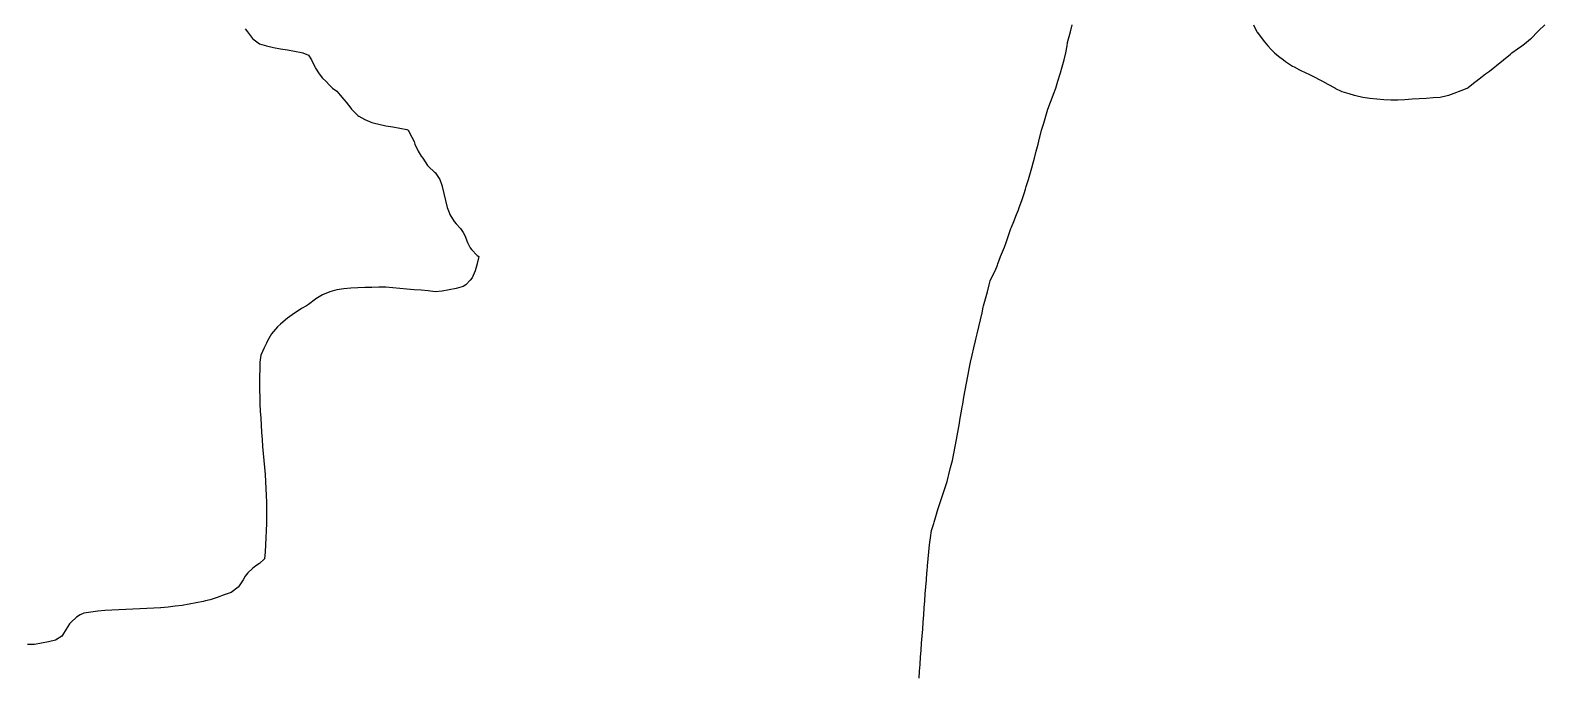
# Model space of a CAD drawing. Header units: inches. Extents: x -13671948.9 to -13671906.2, y 5686257.7 to 5686300.4.
# Drawn here: x -13671915.28 to -13671906.3, y 5686265.02 to 5686268.85 of the extents above; entities that cross this region are included whole.
import ezdxf

# ---------------------------------------------------------------- set-up
doc = ezdxf.new("R2010")
doc.units = ezdxf.units.IN
doc.header["$MEASUREMENT"] = 0

msp = doc.modelspace()

# ---------------------------------------------------------------- linework, layer by layer
for points in [[(-13671910.0071, 5686265.0012), (-13671910.0041, 5686265.0429), (-13671910.0012, 5686265.0819), (-13671910.001, 5686265.0846), (-13671909.998, 5686265.1263), (-13671909.9949, 5686265.168), (-13671909.9918, 5686265.2097), (-13671909.9887, 5686265.2513), (-13671909.9856, 5686265.293), (-13671909.9825, 5686265.3347), (-13671909.9794, 5686265.3764), (-13671909.9763, 5686265.4181), (-13671909.9732, 5686265.4598), (-13671909.9701, 5686265.5015), (-13671909.967, 5686265.5432), (-13671909.9637, 5686265.5849), (-13671909.9603, 5686265.6266), (-13671909.9595, 5686265.6359), (-13671909.9568, 5686265.6683), (-13671909.9533, 5686265.71), (-13671909.949, 5686265.7517), (-13671909.9445, 5686265.7934), (-13671909.9399, 5686265.8351), (-13671909.9325, 5686265.8768), (-13671909.9203, 5686265.9185), (-13671909.9178, 5686265.9268), (-13671909.9078, 5686265.9602), (-13671909.8949, 5686266.0019), (-13671909.8817, 5686266.0436), (-13671909.8761, 5686266.0608), (-13671909.8681, 5686266.0853), (-13671909.8543, 5686266.127), (-13671909.8411, 5686266.1687), (-13671909.8344, 5686266.1949), (-13671909.8305, 5686266.2104), (-13671909.8197, 5686266.2521), (-13671909.8088, 5686266.2938), (-13671909.7999, 5686266.3355), (-13671909.7928, 5686266.3754), (-13671909.7924, 5686266.3772), (-13671909.7849, 5686266.4188), (-13671909.7774, 5686266.4605), (-13671909.77, 5686266.5022), (-13671909.7627, 5686266.5439), (-13671909.7555, 5686266.5856), (-13671909.7511, 5686266.6112), (-13671909.7482, 5686266.6273), (-13671909.7405, 5686266.669), (-13671909.733, 5686266.7107), (-13671909.7257, 5686266.7524), (-13671909.7176, 5686266.7941), (-13671909.7096, 5686266.8358), (-13671909.7094, 5686266.8373), (-13671909.7014, 5686266.8775), (-13671909.6925, 5686266.9192), (-13671909.6818, 5686266.9609), (-13671909.6718, 5686267.0026), (-13671909.6677, 5686267.0209), (-13671909.6625, 5686267.0443), (-13671909.6523, 5686267.086), (-13671909.6424, 5686267.1277), (-13671909.6333, 5686267.1694), (-13671909.626, 5686267.2038), (-13671909.6245, 5686267.2111), (-13671909.6127, 5686267.2528), (-13671909.6019, 5686267.2945), (-13671909.592, 5686267.3362), (-13671909.5843, 5686267.3599), (-13671909.5766, 5686267.3779), (-13671909.5564, 5686267.4196), (-13671909.5426, 5686267.4519), (-13671909.5388, 5686267.4613), (-13671909.5235, 5686267.503), (-13671909.5065, 5686267.5447), (-13671909.5009, 5686267.5594), (-13671909.4911, 5686267.5864), (-13671909.4772, 5686267.628), (-13671909.4626, 5686267.6697), (-13671909.4592, 5686267.6782), (-13671909.4451, 5686267.7114), (-13671909.4283, 5686267.7531), (-13671909.4175, 5686267.7814), (-13671909.4123, 5686267.7948), (-13671909.3974, 5686267.8365), (-13671909.3837, 5686267.8782), (-13671909.3758, 5686267.9037), (-13671909.3709, 5686267.9199), (-13671909.3585, 5686267.9616), (-13671909.3459, 5686268.0033), (-13671909.3341, 5686268.045), (-13671909.3341, 5686268.0452), (-13671909.3231, 5686268.0867), (-13671909.3119, 5686268.1284), (-13671909.3011, 5686268.1701), (-13671909.2924, 5686268.2059), (-13671909.2908, 5686268.2118), (-13671909.2797, 5686268.2535), (-13671909.2673, 5686268.2952), (-13671909.255, 5686268.3369), (-13671909.2507, 5686268.3515), (-13671909.2426, 5686268.3786), (-13671909.2274, 5686268.4203), (-13671909.2111, 5686268.462), (-13671909.209, 5686268.4676), (-13671909.1965, 5686268.5037), (-13671909.1834, 5686268.5454), (-13671909.1693, 5686268.5871), (-13671909.1673, 5686268.5939), (-13671909.1571, 5686268.6288), (-13671909.1466, 5686268.6705), (-13671909.1371, 5686268.7122), (-13671909.1289, 5686268.7539), (-13671909.1256, 5686268.7746), (-13671909.12, 5686268.7956), (-13671909.1087, 5686268.8372), (-13671909.0978, 5686268.8789)], [(-13671908.0239, 5686268.8789), (-13671908.003, 5686268.8372), (-13671907.9998, 5686268.8329), (-13671907.972, 5686268.7956), (-13671907.9581, 5686268.7772), (-13671907.9378, 5686268.7539), (-13671907.9164, 5686268.7305), (-13671907.8974, 5686268.7122), (-13671907.8747, 5686268.6933), (-13671907.8456, 5686268.6705), (-13671907.833, 5686268.6614), (-13671907.7913, 5686268.6335), (-13671907.7824, 5686268.6288), (-13671907.7496, 5686268.6118), (-13671907.7079, 5686268.5912), (-13671907.6994, 5686268.5871), (-13671907.6662, 5686268.5713), (-13671907.6245, 5686268.5507), (-13671907.6142, 5686268.5454), (-13671907.5828, 5686268.5272), (-13671907.5411, 5686268.5043), (-13671907.5399, 5686268.5037), (-13671907.4994, 5686268.4829), (-13671907.4577, 5686268.4705), (-13671907.4253, 5686268.462), (-13671907.416, 5686268.4597), (-13671907.3744, 5686268.4498), (-13671907.3327, 5686268.4427), (-13671907.291, 5686268.4394), (-13671907.2493, 5686268.4362), (-13671907.2076, 5686268.4332), (-13671907.1659, 5686268.4343), (-13671907.1242, 5686268.4367), (-13671907.0825, 5686268.4391), (-13671907.0408, 5686268.4417), (-13671906.9991, 5686268.4442), (-13671906.9574, 5686268.447), (-13671906.9157, 5686268.4502), (-13671906.874, 5686268.4591), (-13671906.8647, 5686268.462), (-13671906.8323, 5686268.4727), (-13671906.7906, 5686268.4884), (-13671906.7559, 5686268.5037), (-13671906.7489, 5686268.507), (-13671906.7072, 5686268.5409), (-13671906.702, 5686268.5454), (-13671906.6655, 5686268.5723), (-13671906.6463, 5686268.5871), (-13671906.6238, 5686268.6046), (-13671906.592, 5686268.6288), (-13671906.5821, 5686268.6367), (-13671906.5405, 5686268.6705), (-13671906.5404, 5686268.6705), (-13671906.4987, 5686268.7048), (-13671906.4905, 5686268.7122), (-13671906.457, 5686268.737), (-13671906.4319, 5686268.7539), (-13671906.4153, 5686268.766), (-13671906.379, 5686268.7956), (-13671906.3736, 5686268.8004), (-13671906.3373, 5686268.8372), (-13671906.3319, 5686268.8438), (-13671906.2953, 5686268.8789)], [(-13671914.0041, 5686268.8546), (-13671913.9921, 5686268.8372), (-13671913.9624, 5686268.7981), (-13671913.9599, 5686268.7956), (-13671913.9207, 5686268.7662), (-13671913.879, 5686268.754), (-13671913.8785, 5686268.7539), (-13671913.8373, 5686268.7449), (-13671913.7956, 5686268.7373), (-13671913.7539, 5686268.7303), (-13671913.7122, 5686268.7223), (-13671913.6705, 5686268.7139), (-13671913.662, 5686268.7122), (-13671913.6288, 5686268.698), (-13671913.6106, 5686268.6705), (-13671913.5908, 5686268.6288), (-13671913.5871, 5686268.6225), (-13671913.5662, 5686268.5871), (-13671913.5454, 5686268.5619), (-13671913.5271, 5686268.5454), (-13671913.5037, 5686268.5197), (-13671913.4864, 5686268.5037), (-13671913.462, 5686268.4856), (-13671913.4423, 5686268.462), (-13671913.4203, 5686268.4367), (-13671913.4058, 5686268.4203), (-13671913.3787, 5686268.3845), (-13671913.3735, 5686268.3786), (-13671913.337, 5686268.3415), (-13671913.3306, 5686268.3369), (-13671913.2953, 5686268.3166), (-13671913.2536, 5686268.3001), (-13671913.2378, 5686268.2952), (-13671913.2119, 5686268.2884), (-13671913.1702, 5686268.2797), (-13671913.1285, 5686268.2726), (-13671913.0868, 5686268.265), (-13671913.0451, 5686268.257), (-13671913.0377, 5686268.2535), (-13671913.0158, 5686268.2118), (-13671913.0034, 5686268.1868), (-13671912.9978, 5686268.1701), (-13671912.9787, 5686268.1284), (-13671912.9617, 5686268.0996), (-13671912.9519, 5686268.0867), (-13671912.9241, 5686268.045), (-13671912.92, 5686268.0401), (-13671912.8803, 5686268.0033), (-13671912.8783, 5686268.0018), (-13671912.8508, 5686267.9616), (-13671912.8366, 5686267.9221), (-13671912.8359, 5686267.9199), (-13671912.8264, 5686267.8782), (-13671912.8165, 5686267.8365), (-13671912.8058, 5686267.7948), (-13671912.7949, 5686267.7644), (-13671912.79, 5686267.7531), (-13671912.7653, 5686267.7114), (-13671912.7532, 5686267.697), (-13671912.7278, 5686267.6697), (-13671912.7115, 5686267.6463), (-13671912.701, 5686267.628), (-13671912.6864, 5686267.5864), (-13671912.6698, 5686267.5549), (-13671912.6628, 5686267.5447), (-13671912.6281, 5686267.5093), (-13671912.6191, 5686267.503), (-13671912.6281, 5686267.4628), (-13671912.6285, 5686267.4613), (-13671912.6408, 5686267.4196), (-13671912.6574, 5686267.3779), (-13671912.6698, 5686267.3632), (-13671912.6964, 5686267.3362), (-13671912.7115, 5686267.3265), (-13671912.7532, 5686267.3132), (-13671912.7949, 5686267.3055), (-13671912.8366, 5686267.299), (-13671912.8783, 5686267.2952), (-13671912.92, 5686267.2995), (-13671912.9617, 5686267.3032), (-13671913.0034, 5686267.3062), (-13671913.0451, 5686267.3101), (-13671913.0868, 5686267.3143), (-13671913.1285, 5686267.318), (-13671913.1702, 5686267.3212), (-13671913.2119, 5686267.321), (-13671913.2536, 5686267.3208), (-13671913.2953, 5686267.3206), (-13671913.337, 5686267.3189), (-13671913.3787, 5686267.3151), (-13671913.4203, 5686267.3111), (-13671913.462, 5686267.3068), (-13671913.5032, 5686267.2945), (-13671913.5037, 5686267.2943), (-13671913.5454, 5686267.2764), (-13671913.5856, 5686267.2528), (-13671913.5871, 5686267.2517), (-13671913.6288, 5686267.2197), (-13671913.6418, 5686267.2111), (-13671913.6705, 5686267.1944), (-13671913.709, 5686267.1694), (-13671913.7122, 5686267.1672), (-13671913.7539, 5686267.137), (-13671913.7656, 5686267.1277), (-13671913.7956, 5686267.1021), (-13671913.8131, 5686267.086), (-13671913.8373, 5686267.0592), (-13671913.8498, 5686267.0443), (-13671913.8727, 5686267.0026), (-13671913.879, 5686266.9902), (-13671913.8933, 5686266.9609), (-13671913.912, 5686266.9192), (-13671913.918, 5686266.8775), (-13671913.9189, 5686266.8358), (-13671913.9197, 5686266.7941), (-13671913.9203, 5686266.7524), (-13671913.9193, 5686266.7107), (-13671913.9185, 5686266.669), (-13671913.9176, 5686266.6273), (-13671913.9157, 5686266.5856), (-13671913.9131, 5686266.5439), (-13671913.9106, 5686266.5022), (-13671913.9084, 5686266.4605), (-13671913.9049, 5686266.4188), (-13671913.9016, 5686266.3772), (-13671913.8986, 5686266.3355), (-13671913.8951, 5686266.2938), (-13671913.8909, 5686266.2521), (-13671913.8871, 5686266.2104), (-13671913.8837, 5686266.1687), (-13671913.8818, 5686266.127), (-13671913.8803, 5686266.0853), (-13671913.879, 5686266.045), (-13671913.879, 5686266.0436), (-13671913.8781, 5686266.0019), (-13671913.8786, 5686265.9602), (-13671913.879, 5686265.9217), (-13671913.879, 5686265.9185), (-13671913.8795, 5686265.8768), (-13671913.8815, 5686265.8351), (-13671913.8842, 5686265.7934), (-13671913.8866, 5686265.7517), (-13671913.8909, 5686265.71), (-13671913.9207, 5686265.6812), (-13671913.9422, 5686265.6683), (-13671913.9624, 5686265.6532), (-13671913.9891, 5686265.6266), (-13671914.0041, 5686265.6067), (-13671914.0173, 5686265.5849), (-13671914.0448, 5686265.5432), (-13671914.0458, 5686265.542), (-13671914.0875, 5686265.5103), (-13671914.1118, 5686265.5015), (-13671914.1292, 5686265.4953), (-13671914.1709, 5686265.4804), (-13671914.2126, 5686265.4658), (-13671914.2399, 5686265.4598), (-13671914.2543, 5686265.4567), (-13671914.296, 5686265.4482), (-13671914.3377, 5686265.4398), (-13671914.3794, 5686265.4328), (-13671914.4211, 5686265.4279), (-13671914.4628, 5686265.4231), (-13671914.5045, 5686265.4185), (-13671914.5076, 5686265.4181), (-13671914.5462, 5686265.4162), (-13671914.5879, 5686265.4142), (-13671914.6295, 5686265.4122), (-13671914.6712, 5686265.4103), (-13671914.7129, 5686265.4088), (-13671914.7546, 5686265.4073), (-13671914.7963, 5686265.4059), (-13671914.838, 5686265.4027), (-13671914.8797, 5686265.3984), (-13671914.9214, 5686265.3936), (-13671914.9631, 5686265.3879), (-13671914.9847, 5686265.3764), (-13671915.0048, 5686265.3638), (-13671915.0379, 5686265.3347), (-13671915.0465, 5686265.3246), (-13671915.0672, 5686265.293), (-13671915.0882, 5686265.2573), (-13671915.0931, 5686265.2513), (-13671915.1299, 5686265.2268), (-13671915.1716, 5686265.2178), (-13671915.2129, 5686265.2097)], [(-13671915.2129, 5686265.2097), (-13671915.2133, 5686265.2096), (-13671915.255, 5686265.2021), (-13671915.2967, 5686265.2003)]]:
    msp.add_lwpolyline(points)

doc.saveas('drawing.dxf')
